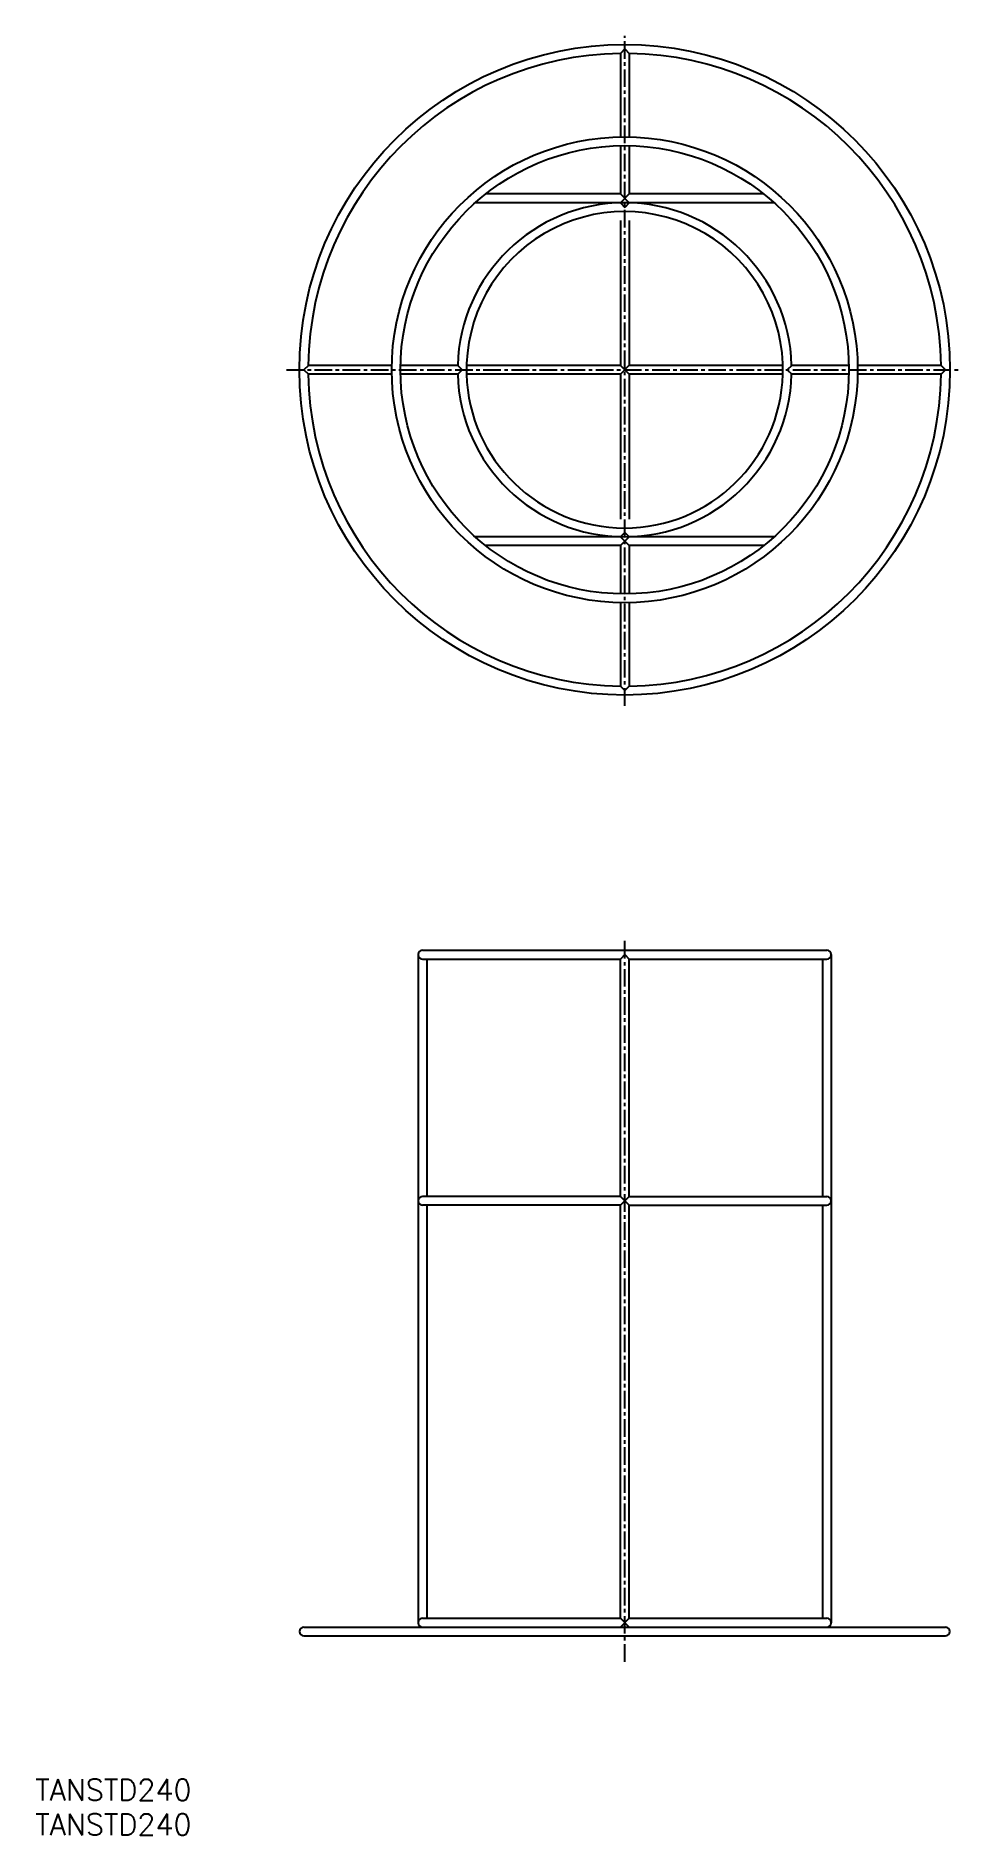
# Model space of a CAD drawing. Extents: x -32 to 494, y -259 to 765.
import ezdxf

# ---------------------------------------------------------------- set-up
doc = ezdxf.new("R2010")
doc.units = 0
doc.header["$LTSCALE"] = 8
doc.linetypes.add('CENTER', pattern=[2, 1.25, -0.25, 0.25, -0.25])
doc.layers.get('0').update_dxf_attribs({"linetype": 'CONTINUOUS'})
doc.layers.add('CENTER', color=1, linetype='CENTER')
doc.styles.get("Standard").update_dxf_attribs({"font": 'txt.shx', "bigfont": 'extfont.shx'})

msp = doc.modelspace()

# ---------------------------------------------------------------- linework, layer by layer
at = {"color": 7, "linetype": 'CONTINUOUS'}
for p, q in [((303.1, 757.4), (300.6, 754.9)), ((303.1, 757.4), (305.6, 754.9)), ((300.6, 754.9), (300.6, 707.4)), ((305.6, 754.9), (305.6, 707.4)), ((300.6, 702.4), (300.6, 674.9)), ((300.6, 702.4), (300.6, 702.4)), ((305.6, 702.4), (305.6, 674.9)), ((305.6, 702.4), (305.6, 702.4)), ((300.6, 669.9), (218, 669.9)), ((300.6, 674.9), (223.9, 674.9)), ((305.6, 674.9), (300.6, 669.9)), ((300.6, 674.9), (305.6, 669.9)), ((300.6, 669.8), (303.1, 667.3)), ((305.6, 669.8), (303.1, 667.3)), ((382.1, 674.9), (305.6, 674.9)), ((388.1, 669.9), (305.6, 669.9)), ((300.6, 659.8), (300.6, 577.4)), ((305.6, 659.8), (305.6, 577.4)), ((123.1, 577.4), (120.6, 574.9)), ((120.6, 574.9), (123.1, 572.4)), ((170.6, 577.4), (123.1, 577.4)), ((208.1, 577.4), (175.6, 577.4)), ((208.1, 577.4), (210.6, 574.9)), ((210.6, 574.9), (208.1, 572.4)), ((300.6, 577.4), (213.2, 577.4)), ((305.4, 577.4), (300.6, 572.4)), ((300.6, 577.4), (305.5, 572.4)), ((393, 577.4), (305.4, 577.4)), ((398, 577.4), (395.5, 574.9)), ((395.5, 574.9), (398, 572.4)), ((430.5, 577.4), (398, 577.4)), ((483, 577.4), (435.5, 577.4)), ((483, 577.4), (485.5, 574.9)), ((485.5, 574.9), (483, 572.4)), ((170.6, 572.4), (123.1, 572.4)), ((208.1, 572.4), (175.6, 572.4)), ((300.6, 572.4), (213.2, 572.4)), ((300.6, 572.4), (300.6, 489.9)), ((393, 572.4), (305.5, 572.4)), ((305.5, 572.4), (305.5, 489.9)), ((430.5, 572.4), (398, 572.4)), ((483, 572.4), (435.5, 572.4)), ((300.6, 479.9), (303.1, 482.4)), ((305.6, 479.9), (303.1, 482.4)), ((300.6, 479.9), (218, 479.9)), ((300.6, 474.9), (223.9, 474.9)), ((305.6, 474.9), (300.6, 479.9)), ((300.6, 474.9), (305.6, 479.9)), ((300.6, 474.8), (300.6, 447.4)), ((388.1, 479.9), (305.6, 479.9)), ((382.1, 474.9), (305.6, 474.9)), ((305.6, 474.8), (305.6, 447.4)), ((300.6, 447.4), (300.6, 447.4)), ((300.6, 442.4), (300.6, 394.9)), ((305.5, 447.4), (305.5, 447.4)), ((305.5, 442.4), (305.6, 394.9)), ((303.1, 392.4), (300.6, 394.9)), ((303.1, 392.4), (305.6, 394.9)), ((185.5, 242.2), (185.5, -137.8)), ((188, 244.7), (418, 244.7)), ((188, 239.7), (300.6, 239.7)), ((190.5, 239.7), (190.5, 104.7)), ((303.1, 242.2), (300.6, 239.7)), ((300.6, 104.7), (300.6, 239.7)), ((303.1, 242.2), (305.6, 239.7)), ((305.6, 239.7), (418, 239.7)), ((305.6, 104.7), (305.6, 239.7)), ((415.5, 239.7), (415.5, 104.7)), ((420.5, 242.2), (420.5, -137.8)), ((300.6, 104.7), (188, 104.7)), ((305.6, 104.7), (300.6, 99.7)), ((300.6, 104.7), (305.6, 99.7)), ((305.6, 104.7), (418, 104.7)), ((300.6, 99.7), (188, 99.7)), ((190.5, 99.7), (190.5, -135.3)), ((300.6, -135.3), (300.6, 99.7)), ((305.6, 99.7), (418, 99.7)), ((305.6, -135.3), (305.6, 99.7)), ((415.5, 99.7), (415.5, -135.3)), ((120.5, -140.3), (485.5, -140.3)), ((188, -135.3), (300.6, -135.3)), ((305.6, -135.3), (300.6, -140.3)), ((300.6, -135.3), (305.6, -140.3)), ((305.6, -135.3), (418, -135.3)), ((120.5, -145.3), (485.5, -145.3))]:
    msp.add_line(p, q, dxfattribs=at)
for radius in [185, 132.5, 127.5]:
    msp.add_circle((303, 574.9), radius, dxfattribs=at)
for centre, radius, start, end in [((303, 574.9), 180, 90.7623, 179.2268), ((303, 574.9), 180, 0.7955, 89.1818), ((303, 574.9), 95, 1.5075, 178.4925), ((303, 574.9), 90, 358.3905, 181.5923), ((303, 574.9), 180, 180.7737, 269.232), ((303, 574.9), 95, 181.5084, 358.4741), ((303, 574.9), 90, 181.5923, 358.3905), ((303, 574.9), 180, 270.7977, 359.2039), ((188, 242.2), 2.5, 90, 270), ((418, 242.2), 2.5, 270, 90), ((188, 102.2), 2.5, 90, 270), ((418, 102.2), 2.5, 270, 90), ((120.5, -142.8), 2.5, 90, 270), ((188, -137.8), 2.5, 90, 270), ((418, -137.8), 2.5, 270, 90), ((485.5, -142.8), 2.5, 270, 90)]:
    msp.add_arc(centre, radius, start, end, dxfattribs=at)
at = {"layer": 'CENTER', "color": 1, "linetype": 'CENTER'}
for p, q in [((303, 383.8), (303, 764.8)), ((110.6, 574.9), (494.3, 574.9)), ((303.1, -160), (303.1, 251))]:
    msp.add_line(p, q, dxfattribs=at)

# ---------------------------------------------------------------- texts
for p in [(-32.3, -238.9), (-32.3, -258.6)]:
    msp.add_text('TANSTD240', height=12).set_placement(p)

doc.saveas('drawing.dxf')
